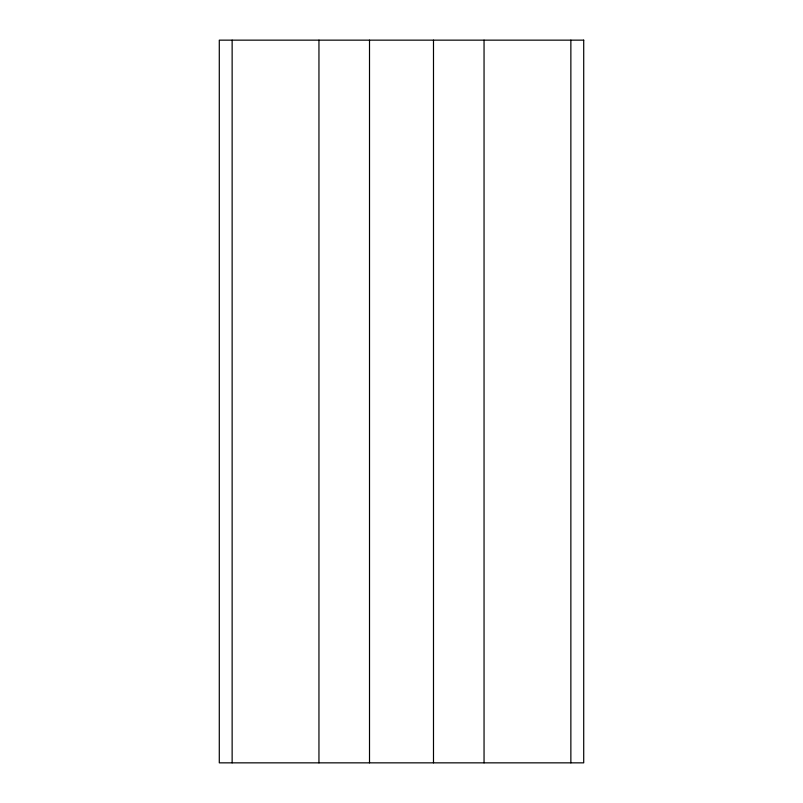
<?xml version="1.0" encoding="UTF-8"?>
<svg xmlns="http://www.w3.org/2000/svg" width="803" height="803" viewBox="0 0 803 803"><rect width="100%" height="100%" fill="white"/><g stroke="black" fill="none" stroke-linecap="round" stroke-linejoin="round"><path stroke-width="1.2" d="M570.863 40.15L570.863 762.85M484.048 40.15L484.048 762.85M433.49 40.15L433.49 762.85M369.51 40.15L369.51 762.85M318.952 40.15L318.952 762.85M232.137 40.15L232.137 762.85M583.711 40.15L219.289 40.15L219.289 762.85L583.711 762.85L583.711 40.15"/></g></svg>
